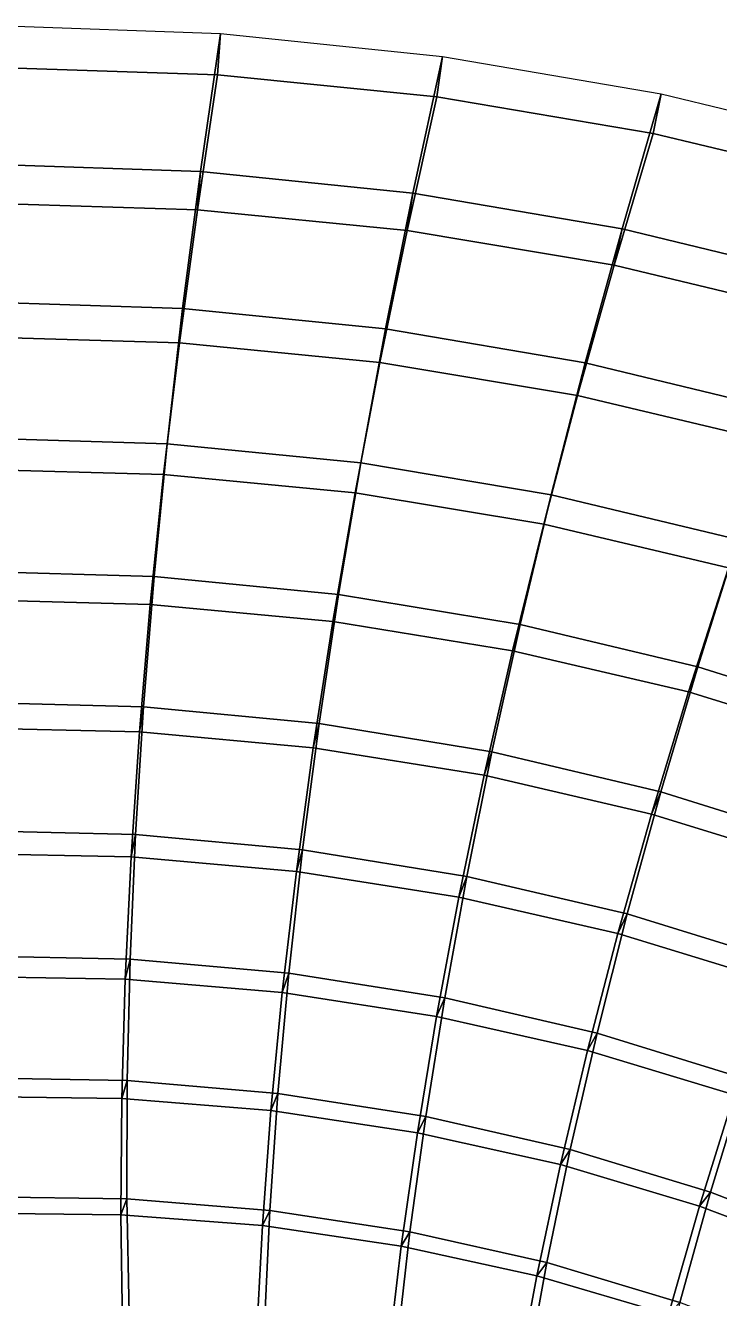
# Model space of a CAD drawing. Header units: metres. Extents: x -2184624 to 1125696, y -1900362 to 1900362.
# Drawn here: x -334246 to 13202, y 1262434 to 1900362 of the extents above; entities that cross this region are included whole.
import ezdxf

# ---------------------------------------------------------------- set-up
doc = ezdxf.new("R2010")
doc.units = ezdxf.units.M

msp = doc.modelspace()

# ---------------------------------------------------------------- linework, layer by layer
for points in [[(-354026.88, 1830823.5, 68517.164), (-348709.4, 1900361.6, 12905.815), (-236566.45, 1896336, 13011.312), (-246670.73, 1827132, 67645.53)], [(-348801.84, 1879269.9, -12905.815), (-348709.4, 1900361.6, 12905.815), (-236566.45, 1896336, 13011.312), (-238047.27, 1875557.5, -13011.312)], [(-238047.27, 1875557.5, -13011.312), (-236566.45, 1896336, 13011.312), (-246670.73, 1827132, 67645.53), (-248178.98, 1807991, 42734.223)], [(-248178.98, 1807991, 42734.223), (-246670.73, 1827132, 67645.53), (-236566.45, 1896336, 13011.312), (-238047.27, 1875557.5, -13011.312)], [(-246670.73, 1827132, 67645.53), (-236566.45, 1896336, 13011.312), (-125471.01, 1884884.1, 13123.076), (-140360.38, 1816310.9, 66740.64)], [(-238047.27, 1875557.5, -13011.312), (-236566.45, 1896336, 13011.312), (-125471.01, 1884884.1, 13123.076), (-128307.87, 1864532.1, -13123.076)], [(-128307.87, 1864532.1, -13123.076), (-125471.01, 1884884.1, 13123.076), (-140360.38, 1816310.9, 66740.64), (-143130.81, 1797567.4, 41593.766)], [(-143130.81, 1797567.4, 41593.766), (-140360.38, 1816310.9, 66740.64), (-125471.01, 1884884.1, 13123.076), (-128307.87, 1864532.1, -13123.076)], [(-140360.38, 1816310.9, 66740.64), (-125471.01, 1884884.1, 13123.076), (-15925.967, 1866064.8, 13241.469), (-35583.62, 1798417.4, 65799.91)], [(-128307.87, 1864532.1, -13123.076), (-125471.01, 1884884.1, 13123.076), (-15925.967, 1866064.8, 13241.469), (-20076.252, 1846252, -13241.469)], [(-354244.62, 1811391.8, 43828.227), (-348801.84, 1879269.9, -12905.815), (-238047.27, 1875557.5, -13011.312), (-248178.98, 1807991, 42734.223)], [(-248178.98, 1807991, 42734.223), (-238047.27, 1875557.5, -13011.312), (-128307.87, 1864532.1, -13123.076), (-143130.81, 1797567.4, 41593.766)], [(-143130.81, 1797567.4, 41593.766), (-128307.87, 1864532.1, -13123.076), (-20076.252, 1846252, -13241.469), (-39578.387, 1780178.6, 40403.473)], [(-20076.252, 1846252, -13241.469), (-15925.967, 1866064.8, 13241.469), (-35583.62, 1798417.4, 65799.91), (-39578.387, 1780178.6, 40403.473)], [(-39578.387, 1780178.6, 40403.473), (-35583.62, 1798417.4, 65799.91), (-15925.967, 1866064.8, 13241.469), (-20076.252, 1846252, -13241.469)], [(-35583.62, 1798417.4, 65799.91), (-15925.967, 1866064.8, 13241.469), (91565.98, 1839967.2, 13366.949), (67171.125, 1773538.1, 64819.676)], [(-20076.252, 1846252, -13241.469), (-15925.967, 1866064.8, 13241.469), (91565.98, 1839967.2, 13366.949), (86155.695, 1820806.5, -13366.949)], [(-39578.387, 1780178.6, 40403.473), (-20076.252, 1846252, -13241.469), (86155.695, 1820806.5, -13366.949), (62000.164, 1755911.6, 39158.613)], [(-358233.4, 1761833.9, 119692.305), (-354026.88, 1830823.5, 68517.164), (-246670.73, 1827132, 67645.53), (-255613.52, 1758473.2, 117825.12)], [(-354244.62, 1811391.8, 43828.227), (-354026.88, 1830823.5, 68517.164), (-246670.73, 1827132, 67645.53), (-248178.98, 1807991, 42734.223)], [(-248178.98, 1807991, 42734.223), (-246670.73, 1827132, 67645.53), (-354026.88, 1830823.5, 68517.164), (-354244.62, 1811391.8, 43828.227)], [(-248178.98, 1807991, 42734.223), (-246670.73, 1827132, 67645.53), (-255613.52, 1758473.2, 117825.12), (-257214.58, 1741250.2, 93529.414)], [(-257214.58, 1741250.2, 93529.414), (-255613.52, 1758473.2, 117825.12), (-246670.73, 1827132, 67645.53), (-248178.98, 1807991, 42734.223)], [(-255613.52, 1758473.2, 117825.12), (-246670.73, 1827132, 67645.53), (-140360.38, 1816310.9, 66740.64), (-154037.75, 1748278.9, 115882.56)], [(-248178.98, 1807991, 42734.223), (-246670.73, 1827132, 67645.53), (-140360.38, 1816310.9, 66740.64), (-143130.81, 1797567.4, 41593.766)], [(-143130.81, 1797567.4, 41593.766), (-140360.38, 1816310.9, 66740.64), (-246670.73, 1827132, 67645.53), (-248178.98, 1807991, 42734.223)], [(-143130.81, 1797567.4, 41593.766), (-140360.38, 1816310.9, 66740.64), (-154037.75, 1748278.9, 115882.56), (-156793.5, 1731440.4, 91342.2)], [(-156793.5, 1731440.4, 91342.2), (-154037.75, 1748278.9, 115882.56), (-140360.38, 1816310.9, 66740.64), (-143130.81, 1797567.4, 41593.766)], [(-154037.75, 1748278.9, 115882.56), (-140360.38, 1816310.9, 66740.64), (-35583.62, 1798417.4, 65799.91), (-53978.85, 1731309.1, 113858.43)], [(-143130.81, 1797567.4, 41593.766), (-140360.38, 1816310.9, 66740.64), (-35583.62, 1798417.4, 65799.91), (-39578.387, 1780178.6, 40403.473)], [(-39578.387, 1780178.6, 40403.473), (-35583.62, 1798417.4, 65799.91), (-140360.38, 1816310.9, 66740.64), (-143130.81, 1797567.4, 41593.766)], [(-358654.16, 1744327.1, 95627.555), (-354244.62, 1811391.8, 43828.227), (-248178.98, 1807991, 42734.223), (-257214.58, 1741250.2, 93529.414)], [(-257214.58, 1741250.2, 93529.414), (-248178.98, 1807991, 42734.223), (-143130.81, 1797567.4, 41593.766), (-156793.5, 1731440.4, 91342.2)], [(-156793.5, 1731440.4, 91342.2), (-143130.81, 1797567.4, 41593.766), (-39578.387, 1780178.6, 40403.473), (-57854.727, 1714957.6, 89058.82)], [(-39578.387, 1780178.6, 40403.473), (-35583.62, 1798417.4, 65799.91), (-53978.85, 1731309.1, 113858.43), (-57854.727, 1714957.6, 89058.82)], [(-57854.727, 1714957.6, 89058.82), (-53978.85, 1731309.1, 113858.43), (-35583.62, 1798417.4, 65799.91), (-39578.387, 1780178.6, 40403.473)], [(-53978.85, 1731309.1, 113858.43), (-35583.62, 1798417.4, 65799.91), (67171.125, 1773538.1, 64819.676), (44089.527, 1707647.4, 111744.26)], [(-39578.387, 1780178.6, 40403.473), (-35583.62, 1798417.4, 65799.91), (67171.125, 1773538.1, 64819.676), (62000.164, 1755911.6, 39158.613)], [(62000.164, 1755911.6, 39158.613), (67171.125, 1773538.1, 64819.676), (-35583.62, 1798417.4, 65799.91), (-39578.387, 1780178.6, 40403.473)], [(-57854.727, 1714957.6, 89058.82), (-39578.387, 1780178.6, 40403.473), (62000.164, 1755911.6, 39158.613), (39137.777, 1691885.9, 86669.695)], [(-361331.38, 1693804.5, 166369.38), (-358233.4, 1761833.9, 119692.305), (-255613.52, 1758473.2, 117825.12), (-263367.62, 1690779.8, 163501.48)], [(-358654.16, 1744327.1, 95627.555), (-358233.4, 1761833.9, 119692.305), (-255613.52, 1758473.2, 117825.12), (-257214.58, 1741250.2, 93529.414)], [(-257214.58, 1741250.2, 93529.414), (-255613.52, 1758473.2, 117825.12), (-358233.4, 1761833.9, 119692.305), (-358654.16, 1744327.1, 95627.555)], [(-257214.58, 1741250.2, 93529.414), (-255613.52, 1758473.2, 117825.12), (-263367.62, 1690779.8, 163501.48), (-265090.12, 1675281.2, 139746.39)], [(-265090.12, 1675281.2, 139746.39), (-263367.62, 1690779.8, 163501.48), (-255613.52, 1758473.2, 117825.12), (-257214.58, 1741250.2, 93529.414)], [(-263367.62, 1690779.8, 163501.48), (-255613.52, 1758473.2, 117825.12), (-154037.75, 1748278.9, 115882.56), (-166444.6, 1681216, 160514.17)], [(-257214.58, 1741250.2, 93529.414), (-255613.52, 1758473.2, 117825.12), (-154037.75, 1748278.9, 115882.56), (-156793.5, 1731440.4, 91342.2)], [(-156793.5, 1731440.4, 91342.2), (-154037.75, 1748278.9, 115882.56), (-255613.52, 1758473.2, 117825.12), (-257214.58, 1741250.2, 93529.414)], [(-156793.5, 1731440.4, 91342.2), (-154037.75, 1748278.9, 115882.56), (-166444.6, 1681216, 160514.17), (-169227.69, 1666093.5, 136507.02)], [(-169227.69, 1666093.5, 136507.02), (-166444.6, 1681216, 160514.17), (-154037.75, 1748278.9, 115882.56), (-156793.5, 1731440.4, 91342.2)], [(-166444.6, 1681216, 160514.17), (-154037.75, 1748278.9, 115882.56), (-53978.85, 1731309.1, 113858.43), (-71019.266, 1665171.2, 157397.28)], [(-156793.5, 1731440.4, 91342.2), (-154037.75, 1748278.9, 115882.56), (-53978.85, 1731309.1, 113858.43), (-57854.727, 1714957.6, 89058.82)], [(-57854.727, 1714957.6, 89058.82), (-53978.85, 1731309.1, 113858.43), (-154037.75, 1748278.9, 115882.56), (-156793.5, 1731440.4, 91342.2)], [(-361970.25, 1678026.5, 142852.28), (-358654.16, 1744327.1, 95627.555), (-257214.58, 1741250.2, 93529.414), (-265090.12, 1675281.2, 139746.39)], [(-265090.12, 1675281.2, 139746.39), (-257214.58, 1741250.2, 93529.414), (-156793.5, 1731440.4, 91342.2), (-169227.69, 1666093.5, 136507.02)], [(-169227.69, 1666093.5, 136507.02), (-156793.5, 1731440.4, 91342.2), (-57854.727, 1714957.6, 89058.82), (-74831.484, 1650522.2, 133123.1)], [(-57854.727, 1714957.6, 89058.82), (-53978.85, 1731309.1, 113858.43), (-71019.266, 1665171.2, 157397.28), (-74831.484, 1650522.2, 133123.1)], [(-74831.484, 1650522.2, 133123.1), (-71019.266, 1665171.2, 157397.28), (-53978.85, 1731309.1, 113858.43), (-57854.727, 1714957.6, 89058.82)], [(-71019.266, 1665171.2, 157397.28), (-53978.85, 1731309.1, 113858.43), (44089.527, 1707647.4, 111744.26), (22449.826, 1642729.2, 154137.38)], [(-57854.727, 1714957.6, 89058.82), (-53978.85, 1731309.1, 113858.43), (44089.527, 1707647.4, 111744.26), (39137.777, 1691885.9, 86669.695)], [(39137.777, 1691885.9, 86669.695), (44089.527, 1707647.4, 111744.26), (-53978.85, 1731309.1, 113858.43), (-57854.727, 1714957.6, 89058.82)], [(-74831.484, 1650522.2, 133123.1), (-57854.727, 1714957.6, 89058.82), (39137.777, 1691885.9, 86669.695), (17649.166, 1628653, 129580.1)], [(-363297.53, 1626891.1, 208712.38), (-361331.38, 1693804.5, 166369.38), (-263367.62, 1690779.8, 163501.48), (-269894.38, 1624206, 204850.28)], [(-361970.25, 1678026.5, 142852.28), (-361331.38, 1693804.5, 166369.38), (-263367.62, 1690779.8, 163501.48), (-265090.12, 1675281.2, 139746.39)], [(-265090.12, 1675281.2, 139746.39), (-263367.62, 1690779.8, 163501.48), (-361331.38, 1693804.5, 166369.38), (-361970.25, 1678026.5, 142852.28)], [(-265090.12, 1675281.2, 139746.39), (-263367.62, 1690779.8, 163501.48), (-269894.38, 1624206, 204850.28), (-271765.2, 1610265.5, 181570.5)], [(-271765.2, 1610265.5, 181570.5), (-269894.38, 1624206, 204850.28), (-263367.62, 1690779.8, 163501.48), (-265090.12, 1675281.2, 139746.39)], [(-269894.38, 1624206, 204850.28), (-263367.62, 1690779.8, 163501.48), (-166444.6, 1681216, 160514.17), (-177525.61, 1615274.8, 200823.86)], [(-265090.12, 1675281.2, 139746.39), (-263367.62, 1690779.8, 163501.48), (-166444.6, 1681216, 160514.17), (-169227.69, 1666093.5, 136507.02)], [(-169227.69, 1666093.5, 136507.02), (-166444.6, 1681216, 160514.17), (-263367.62, 1690779.8, 163501.48), (-265090.12, 1675281.2, 139746.39)], [(-364169.53, 1612672.1, 185676.16), (-361970.25, 1678026.5, 142852.28), (-265090.12, 1675281.2, 139746.39), (-271765.2, 1610265.5, 181570.5)], [(-169227.69, 1666093.5, 136507.02), (-166444.6, 1681216, 160514.17), (-177525.61, 1615274.8, 200823.86), (-180374.64, 1601704.5, 177286.3)], [(-180374.64, 1601704.5, 177286.3), (-177525.61, 1615274.8, 200823.86), (-166444.6, 1681216, 160514.17), (-169227.69, 1666093.5, 136507.02)], [(-177525.61, 1615274.8, 200823.86), (-166444.6, 1681216, 160514.17), (-71019.266, 1665171.2, 157397.28), (-86632.02, 1600154.2, 196619.89)], [(-169227.69, 1666093.5, 136507.02), (-166444.6, 1681216, 160514.17), (-71019.266, 1665171.2, 157397.28), (-74831.484, 1650522.2, 133123.1)], [(-74831.484, 1650522.2, 133123.1), (-71019.266, 1665171.2, 157397.28), (-166444.6, 1681216, 160514.17), (-169227.69, 1666093.5, 136507.02)], [(-271765.2, 1610265.5, 181570.5), (-265090.12, 1675281.2, 139746.39), (-169227.69, 1666093.5, 136507.02), (-180374.64, 1601704.5, 177286.3)], [(-180374.64, 1601704.5, 177286.3), (-169227.69, 1666093.5, 136507.02), (-74831.484, 1650522.2, 133123.1), (-90430.695, 1587048.2, 172809.45)], [(-74831.484, 1650522.2, 133123.1), (-71019.266, 1665171.2, 157397.28), (-86632.02, 1600154.2, 196619.89), (-90430.695, 1587048.2, 172809.45)], [(-90430.695, 1587048.2, 172809.45), (-86632.02, 1600154.2, 196619.89), (-71019.266, 1665171.2, 157397.28), (-74831.484, 1650522.2, 133123.1)], [(-86632.02, 1600154.2, 196619.89), (-71019.266, 1665171.2, 157397.28), (22449.826, 1642729.2, 154137.38), (2344.048, 1578929.2, 192219.88)], [(-74831.484, 1650522.2, 133123.1), (-71019.266, 1665171.2, 157397.28), (22449.826, 1642729.2, 154137.38), (17649.166, 1628653, 129580.1)], [(17649.166, 1628653, 129580.1), (22449.826, 1642729.2, 154137.38), (-71019.266, 1665171.2, 157397.28), (-74831.484, 1650522.2, 133123.1)], [(-90430.695, 1587048.2, 172809.45), (-74831.484, 1650522.2, 133123.1), (17649.166, 1628653, 129580.1), (-2367.065, 1566383.5, 168120.44)], [(17649.166, 1628653, 129580.1), (22449.826, 1642729.2, 154137.38), (2344.048, 1578929.2, 192219.88), (-2367.065, 1566383.5, 168120.44)], [(-2367.065, 1566383.5, 168120.44), (2344.048, 1578929.2, 192219.88), (22449.826, 1642729.2, 154137.38), (17649.166, 1628653, 129580.1)], [(2344.048, 1578929.2, 192219.88), (22449.826, 1642729.2, 154137.38), (113503, 1614000.5, 150718.62), (88957.055, 1551709.4, 187601.64)], [(-364169.53, 1612672.1, 185676.16), (-363297.53, 1626891.1, 208712.38), (-269894.38, 1624206, 204850.28), (-271765.2, 1610265.5, 181570.5)], [(-271765.2, 1610265.5, 181570.5), (-269894.38, 1624206, 204850.28), (-363297.53, 1626891.1, 208712.38), (-364169.53, 1612672.1, 185676.16)], [(-364114.47, 1561234.1, 246901.97), (-363297.53, 1626891.1, 208712.38), (-269894.38, 1624206, 204850.28), (-275163.78, 1558893, 242063)], [(-2367.065, 1566383.5, 168120.44), (17649.166, 1628653, 129580.1), (107764.66, 1600598, 125861.02), (83380.23, 1539822.1, 163195.83)], [(-271765.2, 1610265.5, 181570.5), (-269894.38, 1624206, 204850.28), (-275163.78, 1558893, 242063), (-277208.47, 1546366.2, 219201.69)], [(-277208.47, 1546366.2, 219201.69), (-275163.78, 1558893, 242063), (-269894.38, 1624206, 204850.28), (-271765.2, 1610265.5, 181570.5)], [(-275163.78, 1558893, 242063), (-269894.38, 1624206, 204850.28), (-177525.61, 1615274.8, 200823.86), (-187236.86, 1550592.4, 237016.48)], [(-271765.2, 1610265.5, 181570.5), (-269894.38, 1624206, 204850.28), (-177525.61, 1615274.8, 200823.86), (-180374.64, 1601704.5, 177286.3)], [(-180374.64, 1601704.5, 177286.3), (-177525.61, 1615274.8, 200823.86), (-269894.38, 1624206, 204850.28), (-271765.2, 1610265.5, 181570.5)], [(-180374.64, 1601704.5, 177286.3), (-177525.61, 1615274.8, 200823.86), (-187236.86, 1550592.4, 237016.48), (-190187.64, 1538433.1, 213893.39)], [(-190187.64, 1538433.1, 213893.39), (-187236.86, 1550592.4, 237016.48), (-177525.61, 1615274.8, 200823.86), (-180374.64, 1601704.5, 177286.3)], [(-187236.86, 1550592.4, 237016.48), (-177525.61, 1615274.8, 200823.86), (-86632.02, 1600154.2, 196619.89), (-100757.15, 1536391.4, 231744.27)], [(-180374.64, 1601704.5, 177286.3), (-177525.61, 1615274.8, 200823.86), (-86632.02, 1600154.2, 196619.89), (-90430.695, 1587048.2, 172809.45)], [(-90430.695, 1587048.2, 172809.45), (-86632.02, 1600154.2, 196619.89), (-177525.61, 1615274.8, 200823.86), (-180374.64, 1601704.5, 177286.3)], [(-365234.78, 1548428.1, 224288.28), (-364169.53, 1612672.1, 185676.16), (-271765.2, 1610265.5, 181570.5), (-277208.47, 1546366.2, 219201.69)], [(-277208.47, 1546366.2, 219201.69), (-271765.2, 1610265.5, 181570.5), (-180374.64, 1601704.5, 177286.3), (-190187.64, 1538433.1, 213893.39)], [(-190187.64, 1538433.1, 213893.39), (-180374.64, 1601704.5, 177286.3), (-90430.695, 1587048.2, 172809.45), (-104588.27, 1524690.4, 208344.33)], [(-90430.695, 1587048.2, 172809.45), (-86632.02, 1600154.2, 196619.89), (-100757.15, 1536391.4, 231744.27), (-104588.27, 1524690.4, 208344.33)], [(-104588.27, 1524690.4, 208344.33), (-100757.15, 1536391.4, 231744.27), (-86632.02, 1600154.2, 196619.89), (-90430.695, 1587048.2, 172809.45)], [(-100757.15, 1536391.4, 231744.27), (-86632.02, 1600154.2, 196619.89), (2344.048, 1578929.2, 192219.88), (-16151.209, 1516373.4, 226224.23)], [(-90430.695, 1587048.2, 172809.45), (-86632.02, 1600154.2, 196619.89), (2344.048, 1578929.2, 192219.88), (-2367.065, 1566383.5, 168120.44)], [(-2367.065, 1566383.5, 168120.44), (2344.048, 1578929.2, 192219.88), (-86632.02, 1600154.2, 196619.89), (-90430.695, 1587048.2, 172809.45)], [(-104588.27, 1524690.4, 208344.33), (-90430.695, 1587048.2, 172809.45), (-2367.065, 1566383.5, 168120.44), (-20828.822, 1505223.9, 202531.45)], [(-2367.065, 1566383.5, 168120.44), (2344.048, 1578929.2, 192219.88), (-16151.209, 1516373.4, 226224.23), (-20828.822, 1505223.9, 202531.45)], [(-20828.822, 1505223.9, 202531.45), (-16151.209, 1516373.4, 226224.23), (2344.048, 1578929.2, 192219.88), (-2367.065, 1566383.5, 168120.44)], [(-16151.209, 1516373.4, 226224.23), (2344.048, 1578929.2, 192219.88), (88957.055, 1551709.4, 187601.64), (66150.94, 1490648, 220427.66)], [(-2367.065, 1566383.5, 168120.44), (2344.048, 1578929.2, 192219.88), (88957.055, 1551709.4, 187601.64), (83380.23, 1539822.1, 163195.83)], [(83380.23, 1539822.1, 163195.83), (88957.055, 1551709.4, 187601.64), (2344.048, 1578929.2, 192219.88), (-2367.065, 1566383.5, 168120.44)], [(-20828.822, 1505223.9, 202531.45), (-2367.065, 1566383.5, 168120.44), (83380.23, 1539822.1, 163195.83), (60669.633, 1480146.2, 196424.97)], [(-365234.78, 1548428.1, 224288.28), (-364114.47, 1561234.1, 246901.97), (-275163.78, 1558893, 242063), (-277208.47, 1546366.2, 219201.69)], [(-277208.47, 1546366.2, 219201.69), (-275163.78, 1558893, 242063), (-364114.47, 1561234.1, 246901.97), (-365234.78, 1548428.1, 224288.28)], [(-363774.5, 1496958.4, 281128.9), (-364114.47, 1561234.1, 246901.97), (-275163.78, 1558893, 242063), (-279155.9, 1494961.8, 275341.3)], [(-277208.47, 1546366.2, 219201.69), (-275163.78, 1558893, 242063), (-279155.9, 1494961.8, 275341.3), (-281398.97, 1483724, 252848.88)], [(-281398.97, 1483724, 252848.88), (-279155.9, 1494961.8, 275341.3), (-275163.78, 1558893, 242063), (-277208.47, 1546366.2, 219201.69)], [(-279155.9, 1494961.8, 275341.3), (-275163.78, 1558893, 242063), (-187236.86, 1550592.4, 237016.48), (-195545.17, 1487287.9, 269303.5)], [(-277208.47, 1546366.2, 219201.69), (-275163.78, 1558893, 242063), (-187236.86, 1550592.4, 237016.48), (-190187.64, 1538433.1, 213893.39)], [(-190187.64, 1538433.1, 213893.39), (-187236.86, 1550592.4, 237016.48), (-275163.78, 1558893, 242063), (-277208.47, 1546366.2, 219201.69)], [(-190187.64, 1538433.1, 213893.39), (-187236.86, 1550592.4, 237016.48), (-195545.17, 1487287.9, 269303.5), (-198631.23, 1476417.4, 246546.89)], [(-198631.23, 1476417.4, 246546.89), (-195545.17, 1487287.9, 269303.5), (-187236.86, 1550592.4, 237016.48), (-190187.64, 1538433.1, 213893.39)], [(-195545.17, 1487287.9, 269303.5), (-187236.86, 1550592.4, 237016.48), (-100757.15, 1536391.4, 231744.27), (-113349.414, 1473995.2, 262994.44)], [(-190187.64, 1538433.1, 213893.39), (-187236.86, 1550592.4, 237016.48), (-100757.15, 1536391.4, 231744.27), (-104588.27, 1524690.4, 208344.33)], [(-104588.27, 1524690.4, 208344.33), (-100757.15, 1536391.4, 231744.27), (-187236.86, 1550592.4, 237016.48), (-190187.64, 1538433.1, 213893.39)], [(-365158.5, 1485438.1, 258886.72), (-365234.78, 1548428.1, 224288.28), (-277208.47, 1546366.2, 219201.69), (-281398.97, 1483724, 252848.88)], [(-281398.97, 1483724, 252848.88), (-277208.47, 1546366.2, 219201.69), (-190187.64, 1538433.1, 213893.39), (-198631.23, 1476417.4, 246546.89)], [(-198631.23, 1476417.4, 246546.89), (-190187.64, 1538433.1, 213893.39), (-104588.27, 1524690.4, 208344.33), (-117255.48, 1463579.5, 239958.86)], [(-104588.27, 1524690.4, 208344.33), (-100757.15, 1536391.4, 231744.27), (-113349.414, 1473995.2, 262994.44), (-117255.48, 1463579.5, 239958.86)], [(-117255.48, 1463579.5, 239958.86), (-113349.414, 1473995.2, 262994.44), (-100757.15, 1536391.4, 231744.27), (-104588.27, 1524690.4, 208344.33)], [(-113349.414, 1473995.2, 262994.44), (-100757.15, 1536391.4, 231744.27), (-16151.209, 1516373.4, 226224.23), (-32978.453, 1455167.6, 256387.27)], [(-104588.27, 1524690.4, 208344.33), (-100757.15, 1536391.4, 231744.27), (-16151.209, 1516373.4, 226224.23), (-20828.822, 1505223.9, 202531.45)], [(-20828.822, 1505223.9, 202531.45), (-16151.209, 1516373.4, 226224.23), (-100757.15, 1536391.4, 231744.27), (-104588.27, 1524690.4, 208344.33)], [(-117255.48, 1463579.5, 239958.86), (-104588.27, 1524690.4, 208344.33), (-20828.822, 1505223.9, 202531.45), (-37673.9, 1445297.9, 233057.14)], [(-20828.822, 1505223.9, 202531.45), (-16151.209, 1516373.4, 226224.23), (-32978.453, 1455167.6, 256387.27), (-37673.9, 1445297.9, 233057.14)], [(-37673.9, 1445297.9, 233057.14), (-32978.453, 1455167.6, 256387.27), (-16151.209, 1516373.4, 226224.23), (-20828.822, 1505223.9, 202531.45)], [(-32978.453, 1455167.6, 256387.27), (-16151.209, 1516373.4, 226224.23), (66150.94, 1490648, 220427.66), (45155.305, 1430913.1, 249448.83)], [(-20828.822, 1505223.9, 202531.45), (-16151.209, 1516373.4, 226224.23), (66150.94, 1490648, 220427.66), (60669.633, 1480146.2, 196424.97)], [(60669.633, 1480146.2, 196424.97), (66150.94, 1490648, 220427.66), (-16151.209, 1516373.4, 226224.23), (-20828.822, 1505223.9, 202531.45)], [(-37673.9, 1445297.9, 233057.14), (-20828.822, 1505223.9, 202531.45), (60669.633, 1480146.2, 196424.97), (39709.414, 1421683.9, 225807.7)], [(-365158.5, 1485438.1, 258886.72), (-363774.5, 1496958.4, 281128.9), (-279155.9, 1494961.8, 275341.3), (-281398.97, 1483724, 252848.88)], [(-281398.97, 1483724, 252848.88), (-279155.9, 1494961.8, 275341.3), (-363774.5, 1496958.4, 281128.9), (-365158.5, 1485438.1, 258886.72)], [(-362279.2, 1434170.9, 311591), (-363774.5, 1496958.4, 281128.9), (-279155.9, 1494961.8, 275341.3), (-281862.9, 1432517.2, 304891.03)], [(-281398.97, 1483724, 252848.88), (-279155.9, 1494961.8, 275341.3), (-281862.9, 1432517.2, 304891.03), (-284328.1, 1422460, 282724.34)], [(-284328.1, 1422460, 282724.34), (-281862.9, 1432517.2, 304891.03), (-279155.9, 1494961.8, 275341.3), (-281398.97, 1483724, 252848.88)], [(-281862.9, 1432517.2, 304891.03), (-279155.9, 1494961.8, 275341.3), (-195545.17, 1487287.9, 269303.5), (-202434.08, 1425461.5, 297900.88)], [(-281398.97, 1483724, 252848.88), (-279155.9, 1494961.8, 275341.3), (-195545.17, 1487287.9, 269303.5), (-198631.23, 1476417.4, 246546.89)], [(-198631.23, 1476417.4, 246546.89), (-195545.17, 1487287.9, 269303.5), (-279155.9, 1494961.8, 275341.3), (-281398.97, 1483724, 252848.88)], [(-198631.23, 1476417.4, 246546.89), (-195545.17, 1487287.9, 269303.5), (-202434.08, 1425461.5, 297900.88), (-205687.08, 1415773, 275469.12)], [(-205687.08, 1415773, 275469.12), (-202434.08, 1425461.5, 297900.88), (-195545.17, 1487287.9, 269303.5), (-198631.23, 1476417.4, 246546.89)], [(-202434.08, 1425461.5, 297900.88), (-195545.17, 1487287.9, 269303.5), (-113349.414, 1473995.2, 262994.44), (-124382.64, 1413061.1, 290595.88)], [(-198631.23, 1476417.4, 246546.89), (-195545.17, 1487287.9, 269303.5), (-113349.414, 1473995.2, 262994.44), (-117255.48, 1463579.5, 239958.86)], [(-117255.48, 1463579.5, 239958.86), (-113349.414, 1473995.2, 262994.44), (-195545.17, 1487287.9, 269303.5), (-198631.23, 1476417.4, 246546.89)], [(-363942.5, 1423826.6, 289675.75), (-365158.5, 1485438.1, 258886.72), (-281398.97, 1483724, 252848.88), (-284328.1, 1422460, 282724.34)], [(-284328.1, 1422460, 282724.34), (-281398.97, 1483724, 252848.88), (-198631.23, 1476417.4, 246546.89), (-205687.08, 1415773, 275469.12)], [(-205687.08, 1415773, 275469.12), (-198631.23, 1476417.4, 246546.89), (-117255.48, 1463579.5, 239958.86), (-128403.14, 1403826.6, 267884.88)], [(-117255.48, 1463579.5, 239958.86), (-113349.414, 1473995.2, 262994.44), (-124382.64, 1413061.1, 290595.88), (-128403.14, 1403826.6, 267884.88)], [(-128403.14, 1403826.6, 267884.88), (-124382.64, 1413061.1, 290595.88), (-113349.414, 1473995.2, 262994.44), (-117255.48, 1463579.5, 239958.86)], [(-124382.64, 1413061.1, 290595.88), (-113349.414, 1473995.2, 262994.44), (-32978.453, 1455167.6, 256387.27), (-48100.754, 1395399.4, 282946)], [(-117255.48, 1463579.5, 239958.86), (-113349.414, 1473995.2, 262994.44), (-32978.453, 1455167.6, 256387.27), (-37673.9, 1445297.9, 233057.14)], [(-37673.9, 1445297.9, 233057.14), (-32978.453, 1455167.6, 256387.27), (-113349.414, 1473995.2, 262994.44), (-117255.48, 1463579.5, 239958.86)], [(-128403.14, 1403826.6, 267884.88), (-117255.48, 1463579.5, 239958.86), (-37673.9, 1445297.9, 233057.14), (-52861.348, 1386708.1, 259940.73)], [(-37673.9, 1445297.9, 233057.14), (-32978.453, 1455167.6, 256387.27), (-48100.754, 1395399.4, 282946), (-52861.348, 1386708.1, 259940.73)], [(-52861.348, 1386708.1, 259940.73), (-48100.754, 1395399.4, 282946), (-32978.453, 1455167.6, 256387.27), (-37673.9, 1445297.9, 233057.14)], [(-48100.754, 1395399.4, 282946), (-32978.453, 1455167.6, 256387.27), (45155.305, 1430913.1, 249448.83), (26016.957, 1372584.1, 274913.03)], [(-37673.9, 1445297.9, 233057.14), (-32978.453, 1455167.6, 256387.27), (45155.305, 1430913.1, 249448.83), (39709.414, 1421683.9, 225807.7)], [(39709.414, 1421683.9, 225807.7), (45155.305, 1430913.1, 249448.83), (-32978.453, 1455167.6, 256387.27), (-37673.9, 1445297.9, 233057.14)], [(-52861.348, 1386708.1, 259940.73), (-37673.9, 1445297.9, 233057.14), (39709.414, 1421683.9, 225807.7), (20551.379, 1364528.9, 251597.9)], [(-363942.5, 1423826.6, 289675.75), (-362279.2, 1434170.9, 311591), (-281862.9, 1432517.2, 304891.03), (-284328.1, 1422460, 282724.34)], [(-284328.1, 1422460, 282724.34), (-281862.9, 1432517.2, 304891.03), (-362279.2, 1434170.9, 311591), (-363942.5, 1423826.6, 289675.75)], [(-359641, 1372960.5, 338488.34), (-362279.2, 1434170.9, 311591), (-281862.9, 1432517.2, 304891.03), (-283290.03, 1371646, 330920.03)], [(-284328.1, 1422460, 282724.34), (-281862.9, 1432517.2, 304891.03), (-283290.03, 1371646, 330920.03), (-286000.34, 1362674.8, 309041.53)], [(-286000.34, 1362674.8, 309041.53), (-283290.03, 1371646, 330920.03), (-281862.9, 1432517.2, 304891.03), (-284328.1, 1422460, 282724.34)], [(-284328.1, 1422460, 282724.34), (-281862.9, 1432517.2, 304891.03), (-202434.08, 1425461.5, 297900.88), (-205687.08, 1415773, 275469.12)], [(-205687.08, 1415773, 275469.12), (-202434.08, 1425461.5, 297900.88), (-281862.9, 1432517.2, 304891.03), (-284328.1, 1422460, 282724.34)], [(-283290.03, 1371646, 330920.03), (-281862.9, 1432517.2, 304891.03), (-202434.08, 1425461.5, 297900.88), (-207901.9, 1365194.9, 323023.16)], [(-361599.7, 1363696.5, 316861.16), (-363942.5, 1423826.6, 289675.75), (-284328.1, 1422460, 282724.34), (-286000.34, 1362674.8, 309041.53)], [(-205687.08, 1415773, 275469.12), (-202434.08, 1425461.5, 297900.88), (-207901.9, 1365194.9, 323023.16), (-211351.94, 1356595.9, 300880.28)], [(-211351.94, 1356595.9, 300880.28), (-207901.9, 1365194.9, 323023.16), (-202434.08, 1425461.5, 297900.88), (-205687.08, 1415773, 275469.12)], [(-207901.9, 1365194.9, 323023.16), (-202434.08, 1425461.5, 297900.88), (-124382.64, 1413061.1, 290595.88), (-133848.17, 1353665.6, 314771.84)], [(-205687.08, 1415773, 275469.12), (-202434.08, 1425461.5, 297900.88), (-124382.64, 1413061.1, 290595.88), (-128403.14, 1403826.6, 267884.88)], [(-128403.14, 1403826.6, 267884.88), (-124382.64, 1413061.1, 290595.88), (-202434.08, 1425461.5, 297900.88), (-205687.08, 1415773, 275469.12)], [(-286000.34, 1362674.8, 309041.53), (-284328.1, 1422460, 282724.34), (-205687.08, 1415773, 275469.12), (-211351.94, 1356595.9, 300880.28)], [(-211351.94, 1356595.9, 300880.28), (-205687.08, 1415773, 275469.12), (-128403.14, 1403826.6, 267884.88), (-138020.14, 1345521.9, 292350.97)], [(-128403.14, 1403826.6, 267884.88), (-124382.64, 1413061.1, 290595.88), (-133848.17, 1353665.6, 314771.84), (-138020.14, 1345521.9, 292350.97)], [(-138020.14, 1345521.9, 292350.97), (-133848.17, 1353665.6, 314771.84), (-124382.64, 1413061.1, 290595.88), (-128403.14, 1403826.6, 267884.88)], [(-133848.17, 1353665.6, 314771.84), (-124382.64, 1413061.1, 290595.88), (-48100.754, 1395399.4, 282946), (-61503.992, 1337139.8, 306131.53)], [(-128403.14, 1403826.6, 267884.88), (-124382.64, 1413061.1, 290595.88), (-48100.754, 1395399.4, 282946), (-52861.348, 1386708.1, 259940.73)], [(-52861.348, 1386708.1, 259940.73), (-48100.754, 1395399.4, 282946), (-124382.64, 1413061.1, 290595.88), (-128403.14, 1403826.6, 267884.88)], [(-138020.14, 1345521.9, 292350.97), (-128403.14, 1403826.6, 267884.88), (-52861.348, 1386708.1, 259940.73), (-66373.66, 1329538.2, 283418.66)], [(-52861.348, 1386708.1, 259940.73), (-48100.754, 1395399.4, 282946), (-61503.992, 1337139.8, 306131.53), (-66373.66, 1329538.2, 283418.66)], [(-66373.66, 1329538.2, 283418.66), (-61503.992, 1337139.8, 306131.53), (-48100.754, 1395399.4, 282946), (-52861.348, 1386708.1, 259940.73)], [(-61503.992, 1337139.8, 306131.53), (-48100.754, 1395399.4, 282946), (26016.957, 1372584.1, 274913.03), (8753.932, 1315723, 297061.03)], [(-52861.348, 1386708.1, 259940.73), (-48100.754, 1395399.4, 282946), (26016.957, 1372584.1, 274913.03), (20551.379, 1364528.9, 251597.9)], [(20551.379, 1364528.9, 251597.9), (26016.957, 1372584.1, 274913.03), (-48100.754, 1395399.4, 282946), (-52861.348, 1386708.1, 259940.73)], [(-66373.66, 1329538.2, 283418.66), (-52861.348, 1386708.1, 259940.73), (20551.379, 1364528.9, 251597.9), (3217.933, 1308755.8, 274041.66)], [(-361599.7, 1363696.5, 316861.16), (-359641, 1372960.5, 338488.34), (-283290.03, 1371646, 330920.03), (-286000.34, 1362674.8, 309041.53)], [(-286000.34, 1362674.8, 309041.53), (-283290.03, 1371646, 330920.03), (-359641, 1372960.5, 338488.34), (-361599.7, 1363696.5, 316861.16)], [(-355882.53, 1313399.1, 362020.03), (-359641, 1372960.5, 338488.34), (-283290.03, 1371646, 330920.03), (-283455.75, 1312415.6, 353632.22)], [(-286000.34, 1362674.8, 309041.53), (-283290.03, 1371646, 330920.03), (-283455.75, 1312415.6, 353632.22), (-286433.88, 1304448.4, 332009.22)], [(-286433.88, 1304448.4, 332009.22), (-283455.75, 1312415.6, 353632.22), (-283290.03, 1371646, 330920.03), (-286000.34, 1362674.8, 309041.53)], [(-286000.34, 1362674.8, 309041.53), (-283290.03, 1371646, 330920.03), (-207901.9, 1365194.9, 323023.16), (-211351.94, 1356595.9, 300880.28)], [(-211351.94, 1356595.9, 300880.28), (-207901.9, 1365194.9, 323023.16), (-283290.03, 1371646, 330920.03), (-286000.34, 1362674.8, 309041.53)], [(-283455.75, 1312415.6, 353632.22), (-283290.03, 1371646, 330920.03), (-207901.9, 1365194.9, 323023.16), (-211962.28, 1306552.8, 344881.47)], [(20551.379, 1364528.9, 251597.9), (26016.957, 1372584.1, 274913.03), (8753.932, 1315723, 297061.03), (3217.933, 1308755.8, 274041.66)], [(3217.933, 1308755.8, 274041.66), (8753.932, 1315723, 297061.03), (26016.957, 1372584.1, 274913.03), (20551.379, 1364528.9, 251597.9)], [(8753.932, 1315723, 297061.03), (26016.957, 1372584.1, 274913.03), (97571.945, 1344747.6, 266449.78), (76546.38, 1289546.8, 287507.72)], [(-211351.94, 1356595.9, 300880.28), (-207901.9, 1365194.9, 323023.16), (-211962.28, 1306552.8, 344881.47), (-215638.16, 1298962.5, 322996.16)], [(-215638.16, 1298962.5, 322996.16), (-211962.28, 1306552.8, 344881.47), (-207901.9, 1365194.9, 323023.16), (-211351.94, 1356595.9, 300880.28)], [(-211962.28, 1306552.8, 344881.47), (-207901.9, 1365194.9, 323023.16), (-133848.17, 1353665.6, 314771.84), (-141756.69, 1295868.9, 335738)], [(-211351.94, 1356595.9, 300880.28), (-207901.9, 1365194.9, 323023.16), (-133848.17, 1353665.6, 314771.84), (-138020.14, 1345521.9, 292350.97)], [(-138020.14, 1345521.9, 292350.97), (-133848.17, 1353665.6, 314771.84), (-207901.9, 1365194.9, 323023.16), (-211351.94, 1356595.9, 300880.28)], [(-358153.03, 1305131.9, 340646.9), (-361599.7, 1363696.5, 316861.16), (-286000.34, 1362674.8, 309041.53), (-286433.88, 1304448.4, 332009.22)], [(-286433.88, 1304448.4, 332009.22), (-286000.34, 1362674.8, 309041.53), (-211351.94, 1356595.9, 300880.28), (-215638.16, 1298962.5, 322996.16)], [(3217.933, 1308755.8, 274041.66), (20551.379, 1364528.9, 251597.9), (91445.01, 1337426.1, 242808.55), (70383.18, 1283310.5, 264166.97)], [(-215638.16, 1298962.5, 322996.16), (-211351.94, 1356595.9, 300880.28), (-138020.14, 1345521.9, 292350.97), (-146115.06, 1288736.6, 313577.62)], [(-138020.14, 1345521.9, 292350.97), (-133848.17, 1353665.6, 314771.84), (-141756.69, 1295868.9, 335738), (-146115.06, 1288736.6, 313577.62)], [(-146115.06, 1288736.6, 313577.62), (-141756.69, 1295868.9, 335738), (-133848.17, 1353665.6, 314771.84), (-138020.14, 1345521.9, 292350.97)], [(-141756.69, 1295868.9, 335738), (-133848.17, 1353665.6, 314771.84), (-61503.992, 1337139.8, 306131.53), (-73195.75, 1280443.5, 326166.53)], [(-138020.14, 1345521.9, 292350.97), (-133848.17, 1353665.6, 314771.84), (-61503.992, 1337139.8, 306131.53), (-66373.66, 1329538.2, 283418.66)], [(-66373.66, 1329538.2, 283418.66), (-61503.992, 1337139.8, 306131.53), (-133848.17, 1353665.6, 314771.84), (-138020.14, 1345521.9, 292350.97)], [(-146115.06, 1288736.6, 313577.62), (-138020.14, 1345521.9, 292350.97), (-66373.66, 1329538.2, 283418.66), (-78215.44, 1273854.8, 303718.16)], [(-66373.66, 1329538.2, 283418.66), (-61503.992, 1337139.8, 306131.53), (-73195.75, 1280443.5, 326166.53), (-78215.44, 1273854.8, 303718.16)], [(-78215.44, 1273854.8, 303718.16), (-73195.75, 1280443.5, 326166.53), (-61503.992, 1337139.8, 306131.53), (-66373.66, 1329538.2, 283418.66)], [(-73195.75, 1280443.5, 326166.53), (-61503.992, 1337139.8, 306131.53), (8753.932, 1315723, 297061.03), (-6638.273, 1260380.2, 316121.25)], [(-66373.66, 1329538.2, 283418.66), (-61503.992, 1337139.8, 306131.53), (8753.932, 1315723, 297061.03), (3217.933, 1308755.8, 274041.66)], [(3217.933, 1308755.8, 274041.66), (8753.932, 1315723, 297061.03), (-61503.992, 1337139.8, 306131.53), (-66373.66, 1329538.2, 283418.66)], [(-78215.44, 1273854.8, 303718.16), (-66373.66, 1329538.2, 283418.66), (3217.933, 1308755.8, 274041.66), (-12291.703, 1254425.5, 293371.75)], [(3217.933, 1308755.8, 274041.66), (8753.932, 1315723, 297061.03), (-6638.273, 1260380.2, 316121.25), (-12291.703, 1254425.5, 293371.75)], [(-12291.703, 1254425.5, 293371.75), (-6638.273, 1260380.2, 316121.25), (8753.932, 1315723, 297061.03), (3217.933, 1308755.8, 274041.66)], [(-6638.273, 1260380.2, 316121.25), (8753.932, 1315723, 297061.03), (76546.38, 1289546.8, 287507.72), (57554.79, 1235807.2, 305546.5)], [(3217.933, 1308755.8, 274041.66), (8753.932, 1315723, 297061.03), (76546.38, 1289546.8, 287507.72), (70383.18, 1283310.5, 264166.97)], [(70383.18, 1283310.5, 264166.97), (76546.38, 1289546.8, 287507.72), (8753.932, 1315723, 297061.03), (3217.933, 1308755.8, 274041.66)], [(-358153.03, 1305131.9, 340646.9), (-355882.53, 1313399.1, 362020.03), (-283455.75, 1312415.6, 353632.22), (-286433.88, 1304448.4, 332009.22)], [(-286433.88, 1304448.4, 332009.22), (-283455.75, 1312415.6, 353632.22), (-355882.53, 1313399.1, 362020.03), (-358153.03, 1305131.9, 340646.9)], [(-351037.78, 1255539.4, 382381.56), (-355882.53, 1313399.1, 362020.03), (-283455.75, 1312415.6, 353632.22), (-282391.12, 1254877.6, 373227.38)], [(-286433.88, 1304448.4, 332009.22), (-283455.75, 1312415.6, 353632.22), (-282391.12, 1254877.6, 373227.38), (-285659.3, 1247842.4, 351831.5)], [(-285659.3, 1247842.4, 351831.5), (-282391.12, 1254877.6, 373227.38), (-283455.75, 1312415.6, 353632.22), (-286433.88, 1304448.4, 332009.22)], [(-286433.88, 1304448.4, 332009.22), (-283455.75, 1312415.6, 353632.22), (-211962.28, 1306552.8, 344881.47), (-215638.16, 1298962.5, 322996.16)], [(-215638.16, 1298962.5, 322996.16), (-211962.28, 1306552.8, 344881.47), (-283455.75, 1312415.6, 353632.22), (-286433.88, 1304448.4, 332009.22)], [(-282391.12, 1254877.6, 373227.38), (-283455.75, 1312415.6, 353632.22), (-211962.28, 1306552.8, 344881.47), (-214645.05, 1249584.2, 363678.06)], [(-12291.703, 1254425.5, 293371.75), (3217.933, 1308755.8, 274041.66), (70383.18, 1283310.5, 264166.97), (51302.35, 1230582.8, 282482.75)], [(-353636.84, 1248196.1, 361233), (-358153.03, 1305131.9, 340646.9), (-286433.88, 1304448.4, 332009.22), (-285659.3, 1247842.4, 351831.5)], [(-285659.3, 1247842.4, 351831.5), (-286433.88, 1304448.4, 332009.22), (-215638.16, 1298962.5, 322996.16), (-218574.52, 1242932, 342023.38)], [(-215638.16, 1298962.5, 322996.16), (-211962.28, 1306552.8, 344881.47), (-214645.05, 1249584.2, 363678.06), (-218574.52, 1242932, 342023.38)], [(-218574.52, 1242932, 342023.38), (-214645.05, 1249584.2, 363678.06), (-211962.28, 1306552.8, 344881.47), (-215638.16, 1298962.5, 322996.16)], [(-215638.16, 1298962.5, 322996.16), (-211962.28, 1306552.8, 344881.47), (-141756.69, 1295868.9, 335738), (-146115.06, 1288736.6, 313577.62)], [(-146115.06, 1288736.6, 313577.62), (-141756.69, 1295868.9, 335738), (-211962.28, 1306552.8, 344881.47), (-215638.16, 1298962.5, 322996.16)], [(-214645.05, 1249584.2, 363678.06), (-211962.28, 1306552.8, 344881.47), (-141756.69, 1295868.9, 335738), (-148136.31, 1239716.6, 353702.5)], [(-218574.52, 1242932, 342023.38), (-215638.16, 1298962.5, 322996.16), (-146115.06, 1288736.6, 313577.62), (-152714.25, 1233526.4, 331777.2)], [(-146115.06, 1288736.6, 313577.62), (-141756.69, 1295868.9, 335738), (-148136.31, 1239716.6, 353702.5), (-152714.25, 1233526.4, 331777.2)], [(-152714.25, 1233526.4, 331777.2), (-148136.31, 1239716.6, 353702.5), (-141756.69, 1295868.9, 335738), (-146115.06, 1288736.6, 313577.62)], [(-148136.31, 1239716.6, 353702.5), (-141756.69, 1295868.9, 335738), (-73195.75, 1280443.5, 326166.53), (-83203.88, 1225352.5, 343262.47)], [(-146115.06, 1288736.6, 313577.62), (-141756.69, 1295868.9, 335738), (-73195.75, 1280443.5, 326166.53), (-78215.44, 1273854.8, 303718.16)], [(-78215.44, 1273854.8, 303718.16), (-73195.75, 1280443.5, 326166.53), (-141756.69, 1295868.9, 335738), (-146115.06, 1288736.6, 313577.62)], [(-152714.25, 1233526.4, 331777.2), (-146115.06, 1288736.6, 313577.62), (-78215.44, 1273854.8, 303718.16), (-88412.12, 1219708.5, 321054.84)], [(-78215.44, 1273854.8, 303718.16), (-73195.75, 1280443.5, 326166.53), (-83203.88, 1225352.5, 343262.47), (-88412.12, 1219708.5, 321054.84)], [(-88412.12, 1219708.5, 321054.84), (-83203.88, 1225352.5, 343262.47), (-73195.75, 1280443.5, 326166.53), (-78215.44, 1273854.8, 303718.16)], [(-83203.88, 1225352.5, 343262.47), (-73195.75, 1280443.5, 326166.53), (-6638.273, 1260380.2, 316121.25), (-20188.715, 1206593, 332309.88)], [(-78215.44, 1273854.8, 303718.16), (-73195.75, 1280443.5, 326166.53), (-6638.273, 1260380.2, 316121.25), (-12291.703, 1254425.5, 293371.75)], [(-12291.703, 1254425.5, 293371.75), (-6638.273, 1260380.2, 316121.25), (-73195.75, 1280443.5, 326166.53), (-78215.44, 1273854.8, 303718.16)], [(-88412.12, 1219708.5, 321054.84), (-78215.44, 1273854.8, 303718.16), (-12291.703, 1254425.5, 293371.75), (-26003.348, 1201584.5, 309808.38)]]:
    msp.add_3dface(points)

doc.saveas('drawing.dxf')
